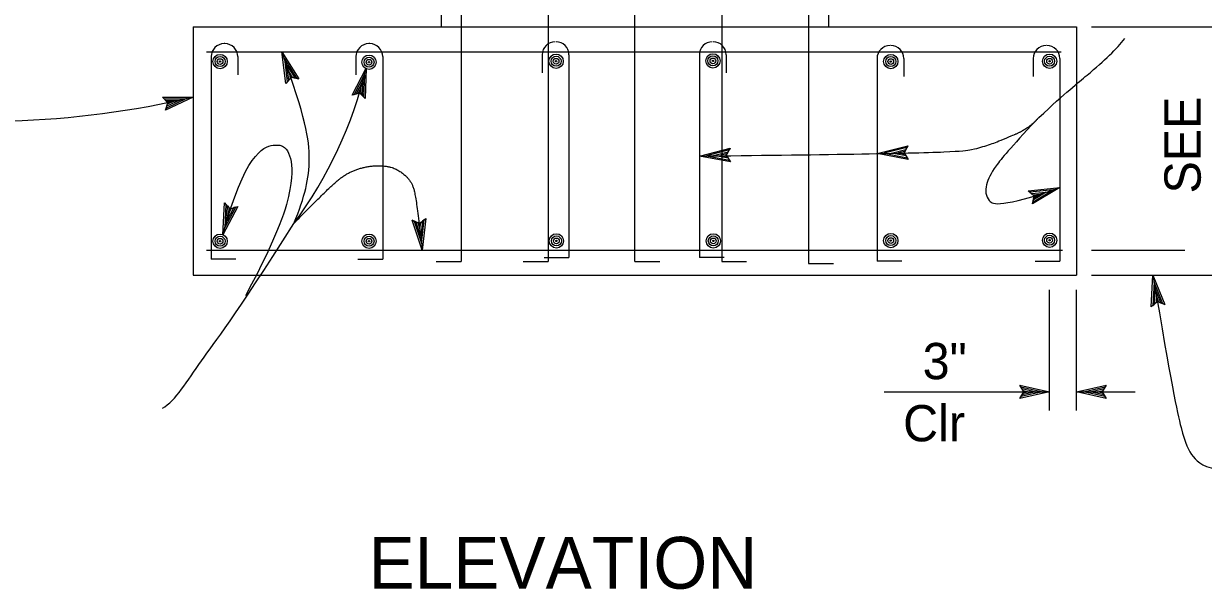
# Model space of a CAD drawing. Extents: x -894 to 866, y -472 to 714.
# Drawn here: x -675.4 to -447.7, y -167.8 to -58.6 of the extents above; entities that cross this region are included whole.
import ezdxf

# ---------------------------------------------------------------- set-up
doc = ezdxf.new("R2010")
doc.units = 0
doc.layers.add('tcd_SIGN-OVERHEAD', color=7, linetype='Continuous')
doc.layers.add('tcd_SIGN-OVERHEAD-anno', color=7, linetype='Continuous')

msp = doc.modelspace()

# ---------------------------------------------------------------- linework, layer by layer
at = {"layer": 'tcd_SIGN-OVERHEAD'}
for p, q in [((-590.96, 42.31), (-590.96, -104.51)), ((-574.19, 42.31), (-574.19, -104.51)), ((-557.42, -104.51), (-557.42, 42.31)), ((-540.66, 42.31), (-540.66, -104.51)), ((-523.89, 42.31), (-523.89, -104.89)), ((-594.79, 37.54), (-594.79, -59.25)), ((-520.06, 23.93), (-520.06, -59.25)), ((-642.7, -59.25), (-472.15, -59.25)), ((-642.7, -59.25), (-642.7, -107.16)), ((-472.15, -59.25), (-472.15, -107.16)), ((-636.57, -62.47), (-636.73, -62.47)), ((-608.61, -62.47), (-608.77, -62.47)), ((-640.11, -64.04), (-475.12, -64.04)), ((-639.23, -64.97), (-639.23, -104.11)), ((-634.07, -64.97), (-634.07, -68.47)), ((-611.27, -64.97), (-611.27, -68.47)), ((-606.11, -64.97), (-606.11, -104.11)), ((-575.3, -64.6), (-575.3, -68.1)), ((-570.14, -64.6), (-570.14, -103.74)), ((-544.97, -64.6), (-544.97, -103.74)), ((-539.81, -64.6), (-539.81, -68.1)), ((-510.66, -65.34), (-510.66, -104.48)), ((-505.5, -65.34), (-505.5, -68.84)), ((-480.52, -65.34), (-480.52, -68.84)), ((-475.36, -65.34), (-475.36, -104.48)), ((-640.11, -102.37), (-474.89, -102.37)), ((-634.46, -104.11), (-639.23, -104.11)), ((-610.88, -104.11), (-606.11, -104.11)), ((-595.76, -104.51), (-590.96, -104.51)), ((-578.99, -104.51), (-574.19, -104.51)), ((-574.91, -103.74), (-570.14, -103.74)), ((-557.42, -104.51), (-552.63, -104.51)), ((-540.2, -103.74), (-544.97, -103.74)), ((-540.66, -104.51), (-535.86, -104.51)), ((-505.89, -104.48), (-510.66, -104.48)), ((-480.13, -104.48), (-475.36, -104.48)), ((-523.89, -104.89), (-519.09, -104.89)), ((-642.7, -107.16), (-472.15, -107.16))]:
    msp.add_line(p, q, dxfattribs=at)
for centre, radius in [((-637.5, -65.92), 1.38), ((-637.5, -65.92), 0.966), ((-637.5, -65.92), 0.552), ((-637.5, -65.92), 0.138), ((-608.75, -66.05), 1.38), ((-608.75, -66.05), 0.966), ((-608.75, -66.05), 0.552), ((-608.75, -66.05), 0.138), ((-572.63, -65.86), 1.38), ((-572.63, -65.86), 0.966), ((-572.63, -65.86), 0.552), ((-572.63, -65.86), 0.138), ((-542.35, -65.79), 1.38), ((-542.35, -65.79), 0.966), ((-542.35, -65.79), 0.552), ((-542.35, -65.79), 0.138), ((-508.01, -65.92), 1.38), ((-508.01, -65.92), 0.966), ((-508.01, -65.92), 0.552), ((-508.01, -65.92), 0.138), ((-477.35, -65.86), 1.38), ((-477.35, -65.86), 0.966), ((-477.35, -65.86), 0.552), ((-477.35, -65.86), 0.138), ((-637.5, -100.61), 1.38), ((-637.5, -100.61), 0.966), ((-637.5, -100.61), 0.552), ((-608.75, -100.61), 1.38), ((-608.75, -100.61), 0.966), ((-608.75, -100.61), 0.552), ((-572.57, -100.55), 1.38), ((-572.57, -100.55), 0.966), ((-572.57, -100.55), 0.552), ((-542.28, -100.55), 1.38), ((-542.28, -100.55), 0.966), ((-542.28, -100.55), 0.552), ((-508.01, -100.49), 1.38), ((-508.01, -100.49), 0.966), ((-508.01, -100.49), 0.552), ((-477.35, -100.42), 1.38), ((-477.35, -100.42), 0.966), ((-477.35, -100.42), 0.552), ((-637.5, -100.61), 0.138), ((-608.75, -100.61), 0.138), ((-572.57, -100.55), 0.138), ((-542.28, -100.55), 0.138), ((-508.01, -100.49), 0.138), ((-477.35, -100.42), 0.138)]:
    msp.add_circle(centre, radius, dxfattribs=at)
for centre, start, end in [((-636.73, -64.97), 90, 180), ((-636.57, -64.97), 0, 90), ((-608.77, -64.97), 90, 180), ((-608.61, -64.97), 0, 90), ((-572.8, -64.6), 90, 180), ((-572.64, -64.6), 0, 90), ((-542.47, -64.6), 90, 180), ((-542.31, -64.6), 0, 90), ((-508.16, -65.34), 90, 180), ((-508, -65.34), 0, 90), ((-478.02, -65.34), 90, 180), ((-477.86, -65.34), 0, 90)]:
    msp.add_arc(centre, 2.5, start, end, dxfattribs=at)
at = {"layer": 'tcd_SIGN-OVERHEAD-anno'}
for p, q in [((-469.28, -59.25), (-441.48, -59.25)), ((-625.56, -64.04), (-625.56, -64.04)), ((-611.99, -72.43), (-609.29, -67.2)), ((-609.29, -67.2), (-609.51, -73.08)), ((-609.29, -67.2), (-609.29, -67.2)), ((-624.79, -70.14), (-624.79, -70.14)), ((-622.27, -69.23), (-622.27, -69.23)), ((-611.61, -72.32), (-609.63, -68.48)), ((-611.22, -72.19), (-609.97, -69.76)), ((-609.97, -69.76), (-610.07, -72.53)), ((-609.63, -68.49), (-609.79, -72.78)), ((-648.59, -72.8), (-642.7, -72.77)), ((-647.56, -73.88), (-648.59, -72.8)), ((-648.59, -72.8), (-648.59, -72.8)), ((-642.7, -72.77), (-648.02, -75.29)), ((-642.7, -72.77), (-642.7, -72.77)), ((-610.55, -72.02), (-611.99, -72.43)), ((-611.99, -72.43), (-611.99, -72.43)), ((-610.85, -72.11), (-610.3, -71.04)), ((-609.51, -73.08), (-610.55, -72.02)), ((-610.3, -71.04), (-610.35, -72.22)), ((-648.31, -73.09), (-643.99, -73.06)), ((-648.02, -73.37), (-645.28, -73.36)), ((-648.02, -75.29), (-647.56, -73.88)), ((-644, -73.07), (-647.87, -74.91)), ((-645.28, -73.36), (-647.78, -74.55)), ((-647.78, -73.66), (-646.57, -73.65)), ((-646.57, -73.65), (-647.64, -74.16)), ((-609.51, -73.08), (-609.51, -73.08)), ((-648.02, -75.29), (-648.02, -75.29)), ((-544.97, -84.17), (-544.97, -84.17)), ((-539.02, -82.63), (-539.02, -82.63)), ((-510.66, -83.66), (-510.66, -83.66)), ((-504.7, -82.18), (-504.7, -82.18)), ((-538.93, -85.3), (-538.93, -85.3)), ((-504.63, -84.85), (-504.63, -84.85)), ((-481.48, -90.88), (-481.48, -90.88)), ((-475.36, -90.27), (-475.36, -90.27)), ((-636.66, -93.21), (-636.66, -93.21)), ((-634.08, -93.91), (-634.08, -93.91)), ((-480.64, -93.42), (-480.64, -93.42)), ((-600.44, -96.55), (-600.44, -96.55)), ((-597.78, -96.25), (-597.78, -96.25)), ((-636.95, -99.35), (-636.95, -99.35)), ((-598.46, -102.37), (-598.46, -102.37)), ((-469.28, -102.37), (-451.27, -102.37)), ((-469.28, -107.16), (-410.73, -107.16)), ((-457.4, -107.16), (-457.4, -107.16)), ((-477.35, -133.27), (-477.35, -110.03)), ((-472.15, -133.27), (-472.15, -110.03)), ((-457.71, -113.3), (-457.71, -113.3)), ((-455.08, -112.85), (-455.08, -112.85)), ((-509.26, -129.68), (-477.35, -129.68)), ((-482.34, -129.68), (-483.1, -128.4)), ((-483.1, -128.4), (-483.1, -128.4)), ((-483.1, -128.4), (-477.35, -129.68)), ((-477.35, -129.68), (-483.1, -130.95)), ((-483.1, -130.95), (-482.34, -129.68)), ((-482.9, -128.74), (-478.68, -129.68)), ((-478.69, -129.68), (-482.88, -130.61)), ((-480, -129.68), (-482.71, -130.28)), ((-482.67, -129.08), (-480, -129.68)), ((-482.5, -129.41), (-481.32, -129.68)), ((-481.32, -129.68), (-482.48, -129.93)), ((-477.35, -129.68), (-477.35, -129.68)), ((-472.15, -129.68), (-466.4, -128.4)), ((-472.15, -129.68), (-460.83, -129.68)), ((-466.4, -130.96), (-472.15, -129.68)), ((-472.15, -129.68), (-472.15, -129.68)), ((-466.61, -130.62), (-470.83, -129.68)), ((-470.82, -129.67), (-466.63, -128.75)), ((-469.5, -129.68), (-466.8, -129.08)), ((-466.83, -130.28), (-469.5, -129.68)), ((-468.18, -129.68), (-467.02, -129.42)), ((-467, -129.94), (-468.18, -129.68)), ((-466.4, -128.4), (-467.17, -129.68)), ((-467.17, -129.68), (-466.4, -130.96)), ((-466.4, -128.4), (-466.4, -128.4)), ((-483.1, -130.95), (-483.1, -130.95)), ((-466.4, -130.96), (-466.4, -130.96))]:
    msp.add_line(p, q, dxfattribs=at)
for points in [[(-624.79, -70.14), (-625.56, -64.04), (-622.27, -69.23), (-622.68, -69.15), (-625.09, -65.35), (-624.52, -69.82), (-624.26, -69.5), (-624.63, -66.64), (-623.09, -69.07), (-623.49, -68.99), (-624.16, -67.94), (-624, -69.18), (-623.8, -68.93), (-622.27, -69.23), (-623.8, -68.93)], [(-538.93, -85.3), (-544.97, -84.17), (-539.02, -82.63), (-539.22, -82.99), (-543.58, -84.12), (-539.15, -84.95), (-539.37, -84.6), (-542.21, -84.07), (-539.42, -83.35), (-539.62, -83.72), (-540.83, -84.03), (-539.6, -84.26), (-539.77, -83.99), (-539.02, -82.63), (-539.77, -83.99)], [(-504.63, -84.85), (-510.66, -83.66), (-504.7, -82.18), (-504.9, -82.54), (-509.27, -83.62), (-504.85, -84.5), (-505.07, -84.15), (-507.9, -83.59), (-505.11, -82.9), (-505.31, -83.26), (-506.52, -83.56), (-505.29, -83.8), (-505.46, -83.53), (-504.7, -82.18), (-505.46, -83.53)], [(-481.48, -90.88), (-475.36, -90.27), (-480.64, -93.42), (-480.55, -93.01), (-476.68, -90.71), (-481.17, -91.15), (-480.85, -91.42), (-477.99, -91.13), (-480.46, -92.61), (-480.37, -92.21), (-479.3, -91.57), (-480.54, -91.69), (-480.3, -91.9), (-480.64, -93.42), (-480.3, -91.9)], [(-634.08, -93.91), (-636.95, -99.35), (-636.66, -93.21), (-636.37, -93.51), (-636.59, -98), (-634.48, -94.02), (-634.88, -94.13), (-636.22, -96.68), (-636.09, -93.81), (-635.8, -94.11), (-635.86, -95.35), (-635.27, -94.24), (-635.58, -94.33), (-636.66, -93.21), (-635.58, -94.33)], [(-597.78, -96.25), (-598.46, -102.37), (-600.44, -96.55), (-600.06, -96.72), (-598.61, -100.98), (-598.11, -96.5), (-598.44, -96.75), (-598.76, -99.62), (-599.69, -96.89), (-599.31, -97.07), (-598.91, -98.25), (-598.77, -97), (-599.03, -97.2), (-600.44, -96.55), (-599.03, -97.2)], [(-457.71, -113.3), (-457.4, -107.16), (-455.08, -112.85), (-455.47, -112.7), (-457.16, -108.53), (-457.4, -113.03), (-457.09, -112.76), (-456.94, -109.88), (-455.85, -112.55), (-456.24, -112.4), (-456.71, -111.24), (-456.77, -112.49), (-456.53, -112.28), (-455.08, -112.85), (-456.53, -112.28)]]:
    msp.add_lwpolyline(points, close=True, dxfattribs=at)
for centre, radius, start, end in [((-689.07, -48.25), 81.99, 323.3494, 346.6372), ((-683.59, 102.26), 179.74, 271.7963, 283.151)]:
    msp.add_arc(centre, radius, start, end, dxfattribs=at)
for points, degree in [([(-479.46, -76.75), (-474.1, -71.81), (-469.7, -68.25), (-465.63, -64.7), (-463.57, -62.39), (-462.83, -61.5)], 3), ([(-623.29, -97.2), (-621.06, -91.94), (-619.57, -85.11), (-620.96, -76.8), (-625.56, -64.04)], 3), ([(-544.97, -84.17), (-495.7, -83.66), (-490.21, -82.42), (-486.84, -81.17), (-481.23, -78.8), (-479.46, -76.75)], 2), ([(-479.89, -77.21), (-485.06, -82.76), (-488.15, -86.44), (-489.82, -89.7), (-489.69, -93.05), (-486.81, -94.15), (-475.36, -90.27)], 3), ([(-636.95, -99.35), (-632.74, -83.87), (-625.88, -80.86), (-623.87, -83.71), (-623.2, -89.07), (-626.05, -98.95), (-632.57, -111.13)], 3), ([(-623.29, -97.2), (-617.55, -91.3), (-612.32, -86.71), (-605.18, -85.65), (-600.71, -88.42), (-599.53, -92.58), (-598.46, -102.37)], 2), ([(-648.65, -132.87), (-646.07, -131.42), (-641.67, -123.79), (-635.03, -115.85), (-623.29, -97.2)], 3), ([(-457.4, -107.16), (-453.77, -128.53), (-451.81, -138.37), (-449.88, -142.4), (-447.5, -144.32), (-443.83, -144.88)], 3)]:
    msp.add_open_spline(points, degree=degree, dxfattribs=at)

# ---------------------------------------------------------------- texts
msp.add_text('SEE', height=7, rotation=90, dxfattribs=at).set_placement((-448.18, -91.4))
for s, height, p in [('3"', 7, (-501.86, -127.25)), ('Clr', 7, (-505.63, -139.25)), ('ELEVATION', 10, (-608.85, -167.7))]:
    msp.add_text(s, height=height, dxfattribs=at).set_placement(p)

doc.saveas('drawing.dxf')
